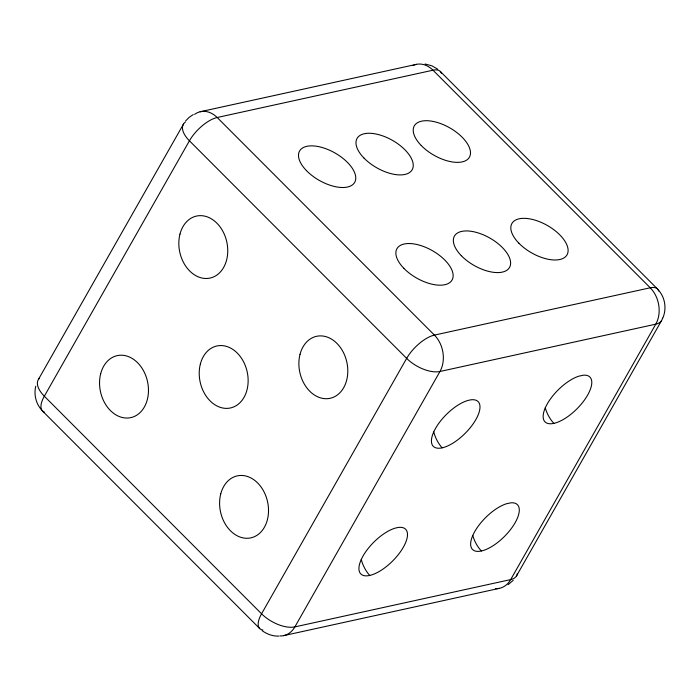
<?xml version="1.0" encoding="UTF-8"?>
<svg xmlns="http://www.w3.org/2000/svg" width="700" height="700" viewBox="0 0 700 700"><rect width="100%" height="100%" fill="white"/><g stroke="black" fill="none" stroke-linecap="round" stroke-linejoin="round"><path stroke-width="1.05" d="M35.752 386.181C33.74 394.537 35.901 403.795 41.799 410.113M662.559 318.614C666.907 309.26 665.315 297.456 658.201 289.887M183.558 123.961L38.456 379.374M516.442 576.039L661.544 320.626M185.579 121.004L189.079 117.407L193.235 114.572M513.266 580.265L508.095 584.701M369.723 575.435L371.017 575.111A31.657 13.309 -45 0 0 403.375 547.173A31.657 13.309 -45 0 0 398.064 527.485L395.325 528.097A31.657 13.309 -45 0 0 363.046 556.01A31.657 13.309 -45 0 0 368.279 575.706L369.723 575.435A31.727 24.229 76.8 0 1 361.27 559.58M553.884 423.377L556.238 422.73A31.71 13.326 -45 0 0 587.659 395.045A31.71 13.326 -45 0 0 583.222 375.217L578.69 376.215A31.71 13.326 -45 0 0 547.269 403.9A31.71 13.326 -45 0 0 551.705 423.719L553.884 423.377A31.727 24.054 77.6 0 1 545.247 407.803M481.39 550.996L483.744 550.349A31.71 13.326 -45 0 0 515.165 522.664A31.71 13.326 -45 0 0 510.729 502.836L506.188 503.834A31.71 13.326 -45 0 0 474.766 531.519A31.71 13.326 -45 0 0 479.202 551.337L481.39 550.996A31.727 24.054 77.6 0 1 472.754 535.421M416.509 64.33L200.086 111.772M442.137 447.834L443.511 447.493A31.657 13.309 -45 0 0 475.869 419.554A31.657 13.309 -45 0 0 470.566 399.866L467.827 400.479A31.657 13.309 -45 0 0 435.54 428.391A31.657 13.309 -45 0 0 440.781 448.088L442.137 447.834A31.727 24.229 76.8 0 1 433.764 431.961M283.491 635.67L499.301 588.359M278.74 636.099C272.79 636.317 266.971 634.183 262.185 630.709M425.11 63.998L431.953 65.835L437.815 69.291M440.256 71.409L657.501 288.995M42.499 411.005L259.744 628.591M262.868 630.044A26.066 10.955 -45 0 1 261.564 613.795L406.656 358.382A26.066 10.955 -45 0 1 434.42 335.099L650.23 287.787A26.066 10.955 -45 0 1 658.7 290.964M279.86 635.95A26.066 19.766 77.6 0 0 294.875 626.894L510.685 579.582A26.066 12.994 29.6 0 0 517.414 573.545M194.591 114.362A26.066 19.766 77.6 0 1 217.184 117.504L432.994 70.201A26.066 10.955 -45 0 1 441.464 73.377M185.386 122.062A26.066 12.994 29.6 0 0 189.42 140.796L406.656 358.382A26.066 12.994 29.6 0 0 439.967 371.481L655.778 324.17A26.066 12.994 29.6 0 0 662.506 318.132M39.279 378.341A26.066 12.994 29.6 0 0 44.328 396.209A26.066 10.955 -45 0 0 44.441 412.178M412.939 65.529A26.066 19.766 77.6 0 1 432.994 70.201L650.23 287.787A26.066 19.766 77.6 0 1 655.778 324.17L510.685 579.582A26.066 19.766 77.6 0 1 495.67 588.639M189.42 140.796L44.328 396.209L261.564 613.795A26.066 12.994 29.6 0 0 294.875 626.894L439.967 371.481A26.066 19.766 77.6 0 0 434.42 335.099L217.184 117.504A26.066 10.955 -45 0 0 189.42 140.796M100.695 373.66A31.727 24.054 77.6 0 0 129.22 417.9A31.727 24.054 77.6 0 0 142.091 368.331A31.727 24.054 77.6 0 0 100.695 373.66M220.745 493.903A31.727 24.054 77.6 0 0 249.261 538.142A31.727 24.054 77.6 0 0 262.141 488.574A31.727 24.054 77.6 0 0 220.745 493.903M179.979 234.098A31.727 24.054 77.6 0 0 208.504 278.338A31.727 24.054 77.6 0 0 221.375 228.769A31.727 24.054 77.6 0 0 179.979 234.098M300.029 354.331A31.727 24.054 77.6 0 0 328.545 398.571A31.727 24.054 77.6 0 0 341.425 349.011A31.727 24.054 77.6 0 0 300.029 354.331M200.366 364A31.727 24.054 77.6 0 0 228.882 408.24A31.727 24.054 77.6 0 0 241.763 358.671A31.727 24.054 77.6 0 0 200.366 364M421.234 145.521A31.701 15.802 29.6 0 0 469.394 157.246A31.701 15.802 29.6 0 0 434.945 121.835A31.701 15.802 29.6 0 0 421.234 145.521M306.416 170.572A31.701 15.802 29.6 0 0 354.62 182.464A31.701 15.802 29.6 0 0 320.355 147.018A31.701 15.802 29.6 0 0 306.416 170.572M363.895 157.972A31.701 15.802 29.6 0 0 412.108 169.864A31.701 15.802 29.6 0 0 377.834 134.418A31.701 15.802 29.6 0 0 363.895 157.972M518.796 243.101A31.701 15.802 29.6 0 0 566.983 254.905A31.701 15.802 29.6 0 0 532.621 219.476A31.701 15.802 29.6 0 0 518.796 243.101M403.839 268.301A31.701 15.802 29.6 0 0 452.016 280.105A31.701 15.802 29.6 0 0 417.655 244.676A31.701 15.802 29.6 0 0 403.839 268.301M461.317 255.701A31.701 15.802 29.6 0 0 509.495 267.505A31.701 15.802 29.6 0 0 475.142 232.076A31.701 15.802 29.6 0 0 461.317 255.701"/></g></svg>
